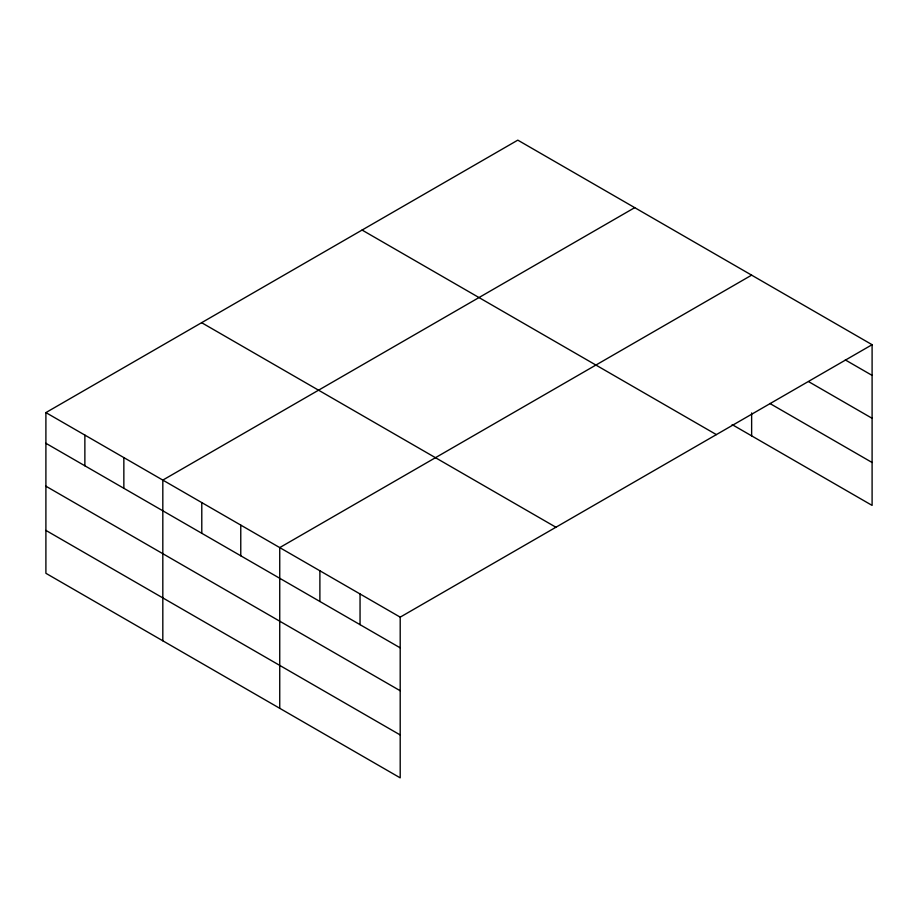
<?xml version="1.0" encoding="UTF-8"?>
<svg xmlns="http://www.w3.org/2000/svg" width="918" height="918" viewBox="0 0 918 918"><rect width="100%" height="100%" fill="white"/><g stroke="black" fill="none" stroke-linecap="round" stroke-linejoin="round"><path stroke-width="1.38" d="M45.9 412.595L400.202 617.148L400.202 777.856L45.9 573.302L45.9 412.595L517.798 140.144L872.1 344.698L872.1 505.405L732.151 424.609M634.717 207.652L162.819 480.103L162.819 640.798M751.635 275.148L279.738 547.598L279.738 708.306M400.202 617.148L872.1 344.698M845.329 359.936L872.1 375.393M808.827 381.762L872.1 418.298M769.892 403.484L872.1 462.5M362.071 230.051L716.373 434.604M201.627 322.688L555.929 527.242M45.9 443.291L400.202 647.844M45.9 486.196L400.202 690.749M45.9 530.397L400.202 734.951M751.635 412.974L751.635 435.855M360.051 593.969L360.051 624.653M319.889 570.789L319.889 601.474M240.768 525.096L240.768 555.792M201.788 502.605L201.788 533.289M123.85 457.6L123.85 488.284M84.869 435.098L84.869 465.793"/></g></svg>
